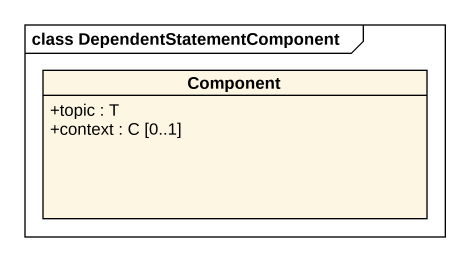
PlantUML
@startuml
mainframe class DependentStatementComponent
hide circle
hide empty members
skinparam classAttributeIconSize 0
class "Component" as Component_ {
  +topic : T
  +context : C [0..1]
}
@enduml
